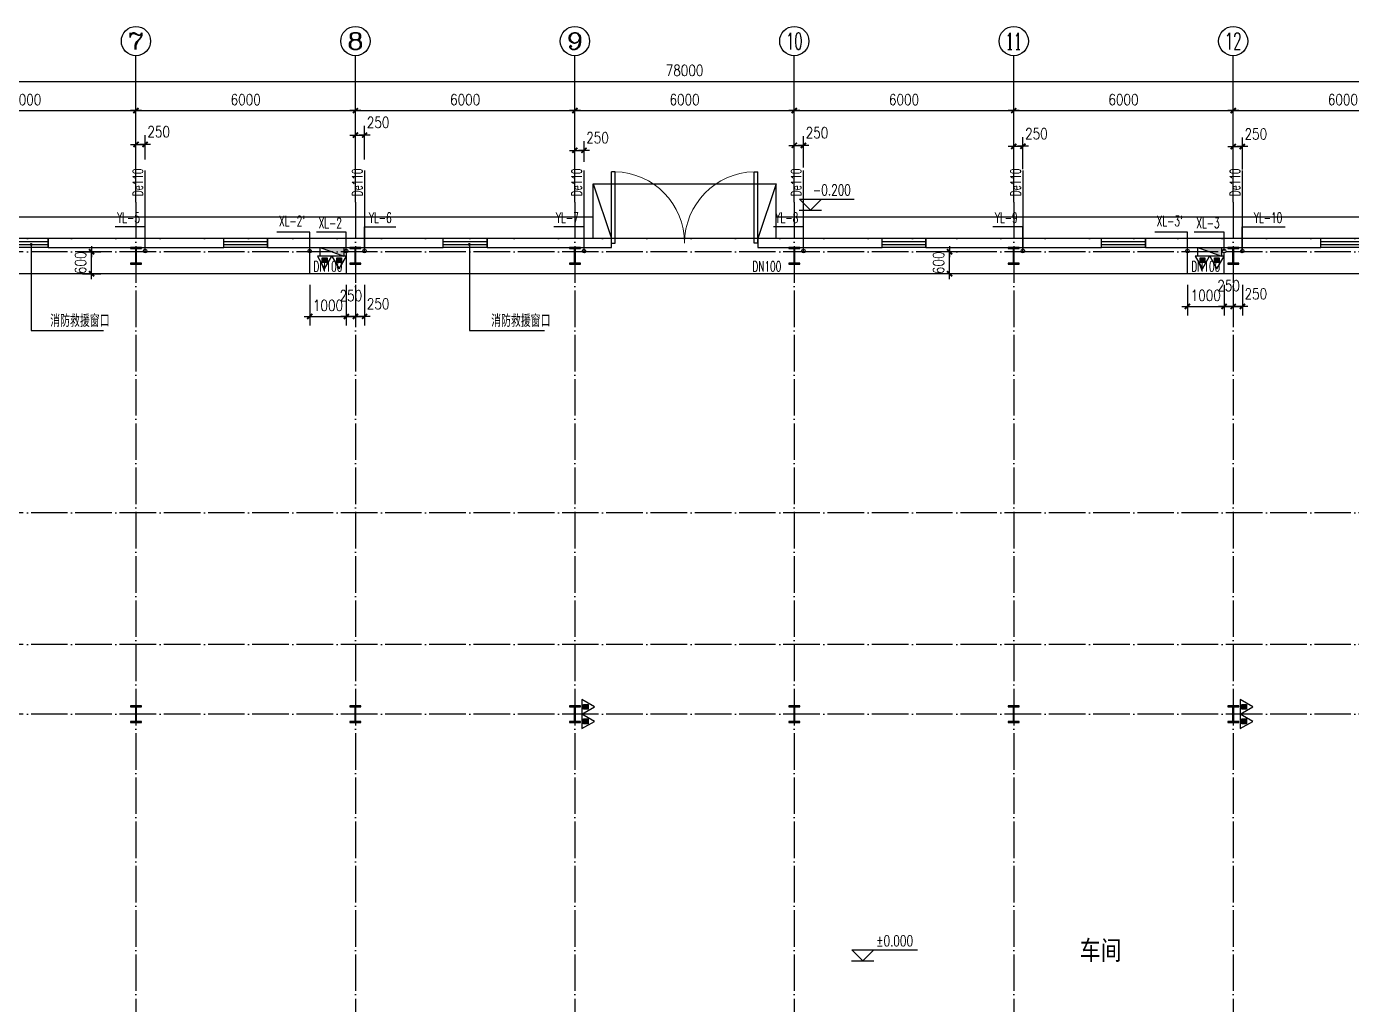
# Model space of a CAD drawing. Extents: x -173215 to 463891, y -864580 to -620646.
# Drawn here: x 42575 to 78804, y -726365 to -699626 of the extents above; entities that cross this region are included whole.
import ezdxf
from ezdxf.enums import TextEntityAlignment as Align

# ---------------------------------------------------------------- set-up
doc = ezdxf.new("R2010")
doc.units = 0
doc.header["$LTSCALE"] = 500
doc.header["$MEASUREMENT"] = 0
doc.linetypes.add('DOTE', pattern=[2.42, 2, -0.2, 0.02, -0.2])
doc.layers.get('0').update_dxf_attribs({"linetype": 'CONTINUOUS'})
doc.layers.get('Defpoints').update_dxf_attribs({"linetype": 'CONTINUOUS'})
for name, color, linetype in [('AXIS', 3, 'CONTINUOUS'), ('AXIS_TEXT', 7, 'CONTINUOUS'), ('DIM_ELEV', 3, 'CONTINUOUS'), ('DIM_LEAD', 3, 'CONTINUOUS'), ('DIM_消防', 3, 'CONTINUOUS'), ('DIM_雨水', 3, 'CONTINUOUS'), ('DOTE', 253, 'DOTE'), ('EQUIP_消火栓', 7, 'CONTINUOUS'), ('EQUIP_消防', 7, 'CONTINUOUS'), ('PIPE-消防', 1, 'TG_X'), ('PIPE-雨水', 4, 'TG_Y'), ('PUB_TEXT', 7, 'CONTINUOUS'), ('TWT_DIM', 3, 'CONTINUOUS'), ('TWT_TEXT', 7, 'CONTINUOUS'), ('VPIPE-消防', 1, 'TG_X'), ('VPIPE-雨水', 4, 'TG_Y'), ('WALL', 6, 'CONTINUOUS'), ('WINDOW', 4, 'CONTINUOUS'), ('勒脚', 50, 'CONTINUOUS')]:
    doc.layers.add(name, color=color, linetype=linetype)
doc.styles.add('_TCH_AXIS', font='COMPLEX', dxfattribs={"bigfont": 'GBCBIG'})
doc.styles.add('_TCH_DIM', font='SIMPLEX', dxfattribs={"bigfont": 'GBCBIG'})
doc.styles.add('_TWT_PIPEDN', font='SIMPLEX', dxfattribs={"width": 0.8, "height": 2.8, "bigfont": 'HZTXT'})
doc.styles.add('_TWT_SERIAL', font='COMPLEX', dxfattribs={"width": 0.8, "height": 2.8, "bigfont": 'HZTXT'})
doc.styles.add('COMPLEX', font='COMPLEX')
doc.styles.add('DIM_FONT', font='SIMPLEX.shx', dxfattribs={"width": 0.8})
doc.styles.add('STYLE1', font='tssdeng.shx', dxfattribs={"height": 8, "bigfont": 'tssdchn.shx'})
doc.styles.add('TG_LINETYPE', font='SIMPLEX', dxfattribs={"width": 0.8, "height": 2.8, "bigfont": 'HZTXT'})
doc.linetypes.add('TG_X', pattern='A,2,-0.3,["X",TG_LINETYPE,S=0.1,R=0,X=-0.23,Y=-0.15],0', length=2.3)
doc.linetypes.add('TG_Y', pattern='A,2,-0.3,["Y",TG_LINETYPE,S=0.1,R=0,X=-0.23,Y=-0.15],0', length=2.3)
doc.dimstyles.new('DIMN', dxfattribs={"dimtxt": 300, "dimasz": 1, "dimexe": 250, "dimexo": 300, "dimgap": 150, "dimtad": 1, "dimdec": 0, "dimzin": 0, "dimdsep": 46, "dimtxsty": 'DIM_FONT', "dimblk": '_DIMX', "dimcen": 0.09, "dimclrt": 7, "dimadec": 0, "dimazin": 0, "dimtfac": 1, "dimtdec": 0, "dimtix": 1, "dimtmove": 2, "dimatfit": 3, "dimldrblk": '_DIMX', "dimfxl": 0, "dimtolj": 1, "dimtzin": 0, "dimarcsym": 0})

# ---------------------------------------------------------------- blocks, each defined once
blk = doc.blocks.new('钢柱')
blk.add_hatch(color=256).paths.add_polyline_path([(4275, 9436), (4140, 9436), (4140, 9466), (4440, 9466), (4440, 9436), (4305, 9436), (4305, 9036), (4440, 9036), (4440, 9006), (4140, 9006), (4140, 9036), (4275, 9036)])
blk.add_lwpolyline([(4275, 9436), (4140, 9436), (4140, 9466), (4440, 9466), (4440, 9436), (4305, 9436), (4305, 9036), (4440, 9036), (4440, 9006), (4140, 9006), (4140, 9036), (4275, 9036), (4275, 9436), (4140, 9436)])
blk = doc.blocks.new('_DIMX')
blk.add_line((-150, 0), (150, 0))
at = {"const_width": 50}
blk.add_lwpolyline([(-70, -70), (70, 70)], dxfattribs=at)
blk = doc.blocks.new('*D104')
at = {"layer": 'Defpoints', "color": 0, "transparency": 16777216}
for p in [(67814, -705786), (68939, -705786), (68939, -706386)]:
    blk.add_point(p, dxfattribs=at)
at = {"layer": 'TWT_DIM', "color": 0, "lineweight": -2, "transparency": 16777216}
for p, q in [((68639, -705786), (67564, -705786)), ((67814, -705785), (67814, -705784)), ((67814, -706386), (67814, -705786)), ((68639, -706386), (67564, -706386)), ((67814, -706387), (67814, -706388))]:
    blk.add_line(p, q, dxfattribs=at)
for p, rotation in [((67814, -705786), 270), ((67814, -706386), 90)]:
    blk.add_blockref('_DIMX', p, dxfattribs=dict(at, rotation=rotation))
at = {"layer": 'TWT_DIM', "color": 7, "transparency": 16777216, "insert": (67514, -706086), "char_height": 300, "attachment_point": 5, "rotation": 90, "style": 'DIM_FONT'}
blk.add_mtext('\\A1;600', dxfattribs=at)
blk = doc.blocks.new('*D105')
at = {"layer": 'Defpoints', "color": 0, "transparency": 16777216}
for p in [(43803, -705786), (44355, -705786), (43803, -706386)]:
    blk.add_point(p, dxfattribs=at)
at = {"layer": 'TWT_DIM', "color": 0, "lineweight": -2, "transparency": 16777216}
for p, q in [((44103, -705786), (44605, -705786)), ((44355, -705785), (44355, -705784)), ((44355, -706386), (44355, -705786)), ((44103, -706386), (44605, -706386)), ((44355, -706387), (44355, -706388))]:
    blk.add_line(p, q, dxfattribs=at)
for p, rotation in [((44355, -705786), 270), ((44355, -706386), 90)]:
    blk.add_blockref('_DIMX', p, dxfattribs=dict(at, rotation=rotation))
at = {"layer": 'TWT_DIM', "color": 7, "transparency": 16777216, "insert": (44055, -706086), "char_height": 300, "attachment_point": 5, "rotation": 90, "style": 'DIM_FONT'}
blk.add_mtext('\\A1;600', dxfattribs=at)
blk = doc.blocks.new('*D121')
at = {"layer": 'Defpoints', "color": 0, "transparency": 16777216}
for p in [(74319, -706386), (75319, -706386), (75319, -707280)]:
    blk.add_point(p, dxfattribs=at)
at = {"layer": 'TWT_DIM', "color": 0, "lineweight": -2, "transparency": 16777216}
for p, q in [((74319, -706686), (74319, -707530)), ((75319, -706686), (75319, -707530)), ((74318, -707280), (74317, -707280)), ((74319, -707280), (75319, -707280)), ((75320, -707280), (75321, -707280))]:
    blk.add_line(p, q, dxfattribs=at)
blk.add_blockref('_DIMX', (74319, -707280), dxfattribs=at)
at = {"layer": 'TWT_DIM', "color": 0, "lineweight": -2, "transparency": 16777216, "rotation": 180}
blk.add_blockref('_DIMX', (75319, -707280), dxfattribs=at)
at = {"layer": 'TWT_DIM', "color": 7, "transparency": 16777216, "insert": (74819, -706980), "char_height": 300, "attachment_point": 5, "style": 'DIM_FONT'}
blk.add_mtext('\\A1;1000', dxfattribs=at)
blk = doc.blocks.new('*D122')
at = {"layer": 'Defpoints', "color": 0, "transparency": 16777216}
for p in [(75319, -706386), (75569, -706386), (75569, -707280)]:
    blk.add_point(p, dxfattribs=at)
at = {"layer": 'TWT_DIM', "color": 0, "lineweight": -2, "transparency": 16777216}
for p, q in [((75319, -706686), (75319, -707530)), ((75569, -706686), (75569, -707530)), ((75318, -707280), (75317, -707280)), ((75319, -707280), (75569, -707280)), ((75570, -707280), (75571, -707280))]:
    blk.add_line(p, q, dxfattribs=at)
blk.add_blockref('_DIMX', (75319, -707280), dxfattribs=at)
at = {"layer": 'TWT_DIM', "color": 0, "lineweight": -2, "transparency": 16777216, "rotation": 180}
blk.add_blockref('_DIMX', (75569, -707280), dxfattribs=at)
at = {"layer": 'TWT_DIM', "color": 7, "transparency": 16777216, "insert": (75444, -706712), "char_height": 300, "attachment_point": 5, "style": 'DIM_FONT'}
blk.add_mtext('\\A1;250', dxfattribs=at)
blk = doc.blocks.new('*D123')
at = {"layer": 'Defpoints', "color": 0, "transparency": 16777216}
for p in [(75569, -706386), (75819, -706386), (75819, -707280)]:
    blk.add_point(p, dxfattribs=at)
at = {"layer": 'TWT_DIM', "color": 0, "lineweight": -2, "transparency": 16777216}
for p, q in [((75569, -706686), (75569, -707530)), ((75819, -706686), (75819, -707530)), ((75568, -707280), (75567, -707280)), ((75569, -707280), (75819, -707280)), ((75820, -707280), (75821, -707280))]:
    blk.add_line(p, q, dxfattribs=at)
blk.add_blockref('_DIMX', (75569, -707280), dxfattribs=at)
at = {"layer": 'TWT_DIM', "color": 0, "lineweight": -2, "transparency": 16777216, "rotation": 180}
blk.add_blockref('_DIMX', (75819, -707280), dxfattribs=at)
at = {"layer": 'TWT_DIM', "color": 7, "transparency": 16777216, "insert": (76189, -706935), "char_height": 300, "attachment_point": 5, "style": 'DIM_FONT'}
blk.add_mtext('\\A1;250', dxfattribs=at)
blk = doc.blocks.new('*D124')
at = {"layer": 'Defpoints', "color": 0, "transparency": 16777216}
for p in [(75819, -702909), (75569, -703838), (75819, -703838)]:
    blk.add_point(p, dxfattribs=at)
at = {"layer": 'TWT_DIM', "color": 0, "lineweight": -2, "transparency": 16777216}
for p, q in [((75569, -703538), (75569, -702659)), ((75819, -703538), (75819, -702659)), ((75568, -702909), (75567, -702909)), ((75569, -702909), (75819, -702909)), ((75820, -702909), (75821, -702909))]:
    blk.add_line(p, q, dxfattribs=at)
blk.add_blockref('_DIMX', (75569, -702909), dxfattribs=at)
at = {"layer": 'TWT_DIM', "color": 0, "lineweight": -2, "transparency": 16777216, "rotation": 180}
blk.add_blockref('_DIMX', (75819, -702909), dxfattribs=at)
at = {"layer": 'TWT_DIM', "color": 7, "transparency": 16777216, "insert": (76189, -702564), "char_height": 300, "attachment_point": 5, "style": 'DIM_FONT'}
blk.add_mtext('\\A1;250', dxfattribs=at)
blk = doc.blocks.new('*D125')
at = {"layer": 'Defpoints', "color": 0, "transparency": 16777216}
for p in [(69819, -702902), (69569, -703824), (69819, -703824)]:
    blk.add_point(p, dxfattribs=at)
at = {"layer": 'TWT_DIM', "color": 0, "lineweight": -2, "transparency": 16777216}
for p, q in [((69569, -703524), (69569, -702652)), ((69819, -703524), (69819, -702652)), ((69568, -702902), (69567, -702902)), ((69569, -702902), (69819, -702902)), ((69820, -702902), (69821, -702902))]:
    blk.add_line(p, q, dxfattribs=at)
blk.add_blockref('_DIMX', (69569, -702902), dxfattribs=at)
at = {"layer": 'TWT_DIM', "color": 0, "lineweight": -2, "transparency": 16777216, "rotation": 180}
blk.add_blockref('_DIMX', (69819, -702902), dxfattribs=at)
at = {"layer": 'TWT_DIM', "color": 7, "transparency": 16777216, "insert": (70189, -702557), "char_height": 300, "attachment_point": 5, "style": 'DIM_FONT'}
blk.add_mtext('\\A1;250', dxfattribs=at)
blk = doc.blocks.new('*D126')
at = {"layer": 'Defpoints', "color": 0, "transparency": 16777216}
for p in [(63819, -702876), (63569, -703784), (63819, -703784)]:
    blk.add_point(p, dxfattribs=at)
at = {"layer": 'TWT_DIM', "color": 0, "lineweight": -2, "transparency": 16777216}
for p, q in [((63569, -703484), (63569, -702626)), ((63819, -703484), (63819, -702626)), ((63568, -702876), (63567, -702876)), ((63569, -702876), (63819, -702876)), ((63820, -702876), (63821, -702876))]:
    blk.add_line(p, q, dxfattribs=at)
blk.add_blockref('_DIMX', (63569, -702876), dxfattribs=at)
at = {"layer": 'TWT_DIM', "color": 0, "lineweight": -2, "transparency": 16777216, "rotation": 180}
blk.add_blockref('_DIMX', (63819, -702876), dxfattribs=at)
at = {"layer": 'TWT_DIM', "color": 7, "transparency": 16777216, "insert": (64189, -702531), "char_height": 300, "attachment_point": 5, "style": 'DIM_FONT'}
blk.add_mtext('\\A1;250', dxfattribs=at)
blk = doc.blocks.new('*D127')
at = {"layer": 'Defpoints', "color": 0, "transparency": 16777216}
for p in [(57819, -703012), (57569, -703626), (57819, -703626)]:
    blk.add_point(p, dxfattribs=at)
at = {"layer": 'TWT_DIM', "color": 0, "lineweight": -2, "transparency": 16777216}
for p, q in [((57569, -703326), (57569, -702762)), ((57819, -703326), (57819, -702762)), ((57568, -703012), (57567, -703012)), ((57569, -703012), (57819, -703012)), ((57820, -703012), (57821, -703012))]:
    blk.add_line(p, q, dxfattribs=at)
blk.add_blockref('_DIMX', (57569, -703012), dxfattribs=at)
at = {"layer": 'TWT_DIM', "color": 0, "lineweight": -2, "transparency": 16777216, "rotation": 180}
blk.add_blockref('_DIMX', (57819, -703012), dxfattribs=at)
at = {"layer": 'TWT_DIM', "color": 7, "transparency": 16777216, "insert": (58189, -702667), "char_height": 300, "attachment_point": 5, "style": 'DIM_FONT'}
blk.add_mtext('\\A1;250', dxfattribs=at)
blk = doc.blocks.new('*D128')
at = {"layer": 'Defpoints', "color": 0, "transparency": 16777216}
for p in [(50319, -706386), (51319, -706386), (51319, -707553)]:
    blk.add_point(p, dxfattribs=at)
at = {"layer": 'TWT_DIM', "color": 0, "lineweight": -2, "transparency": 16777216}
for p, q in [((50319, -706686), (50319, -707803)), ((51319, -706686), (51319, -707803)), ((50318, -707553), (50317, -707553)), ((50319, -707553), (51319, -707553)), ((51320, -707553), (51321, -707553))]:
    blk.add_line(p, q, dxfattribs=at)
blk.add_blockref('_DIMX', (50319, -707553), dxfattribs=at)
at = {"layer": 'TWT_DIM', "color": 0, "lineweight": -2, "transparency": 16777216, "rotation": 180}
blk.add_blockref('_DIMX', (51319, -707553), dxfattribs=at)
at = {"layer": 'TWT_DIM', "color": 7, "transparency": 16777216, "insert": (50819, -707253), "char_height": 300, "attachment_point": 5, "style": 'DIM_FONT'}
blk.add_mtext('\\A1;1000', dxfattribs=at)
blk = doc.blocks.new('*D129')
at = {"layer": 'Defpoints', "color": 0, "transparency": 16777216}
for p in [(51319, -706386), (51569, -706386), (51569, -707553)]:
    blk.add_point(p, dxfattribs=at)
at = {"layer": 'TWT_DIM', "color": 0, "lineweight": -2, "transparency": 16777216}
for p, q in [((51319, -706686), (51319, -707803)), ((51569, -706686), (51569, -707803)), ((51318, -707553), (51317, -707553)), ((51319, -707553), (51569, -707553)), ((51570, -707553), (51571, -707553))]:
    blk.add_line(p, q, dxfattribs=at)
blk.add_blockref('_DIMX', (51319, -707553), dxfattribs=at)
at = {"layer": 'TWT_DIM', "color": 0, "lineweight": -2, "transparency": 16777216, "rotation": 180}
blk.add_blockref('_DIMX', (51569, -707553), dxfattribs=at)
at = {"layer": 'TWT_DIM', "color": 7, "transparency": 16777216, "insert": (51444, -706985), "char_height": 300, "attachment_point": 5, "style": 'DIM_FONT'}
blk.add_mtext('\\A1;250', dxfattribs=at)
blk = doc.blocks.new('*D130')
at = {"layer": 'Defpoints', "color": 0, "transparency": 16777216}
for p in [(51569, -706386), (51819, -706386), (51819, -707553)]:
    blk.add_point(p, dxfattribs=at)
at = {"layer": 'TWT_DIM', "color": 0, "lineweight": -2, "transparency": 16777216}
for p, q in [((51569, -706686), (51569, -707803)), ((51819, -706686), (51819, -707803)), ((51568, -707553), (51567, -707553)), ((51569, -707553), (51819, -707553)), ((51820, -707553), (51821, -707553))]:
    blk.add_line(p, q, dxfattribs=at)
blk.add_blockref('_DIMX', (51569, -707553), dxfattribs=at)
at = {"layer": 'TWT_DIM', "color": 0, "lineweight": -2, "transparency": 16777216, "rotation": 180}
blk.add_blockref('_DIMX', (51819, -707553), dxfattribs=at)
at = {"layer": 'TWT_DIM', "color": 7, "transparency": 16777216, "insert": (52189, -707208), "char_height": 300, "attachment_point": 5, "style": 'DIM_FONT'}
blk.add_mtext('\\A1;250', dxfattribs=at)
blk = doc.blocks.new('*D131')
at = {"layer": 'Defpoints', "color": 0, "transparency": 16777216}
for p in [(51819, -702594), (51569, -703562), (51819, -703562)]:
    blk.add_point(p, dxfattribs=at)
at = {"layer": 'TWT_DIM', "color": 0, "lineweight": -2, "transparency": 16777216}
for p, q in [((51569, -703262), (51569, -702344)), ((51819, -703262), (51819, -702344)), ((51568, -702594), (51567, -702594)), ((51569, -702594), (51819, -702594)), ((51820, -702594), (51821, -702594))]:
    blk.add_line(p, q, dxfattribs=at)
blk.add_blockref('_DIMX', (51569, -702594), dxfattribs=at)
at = {"layer": 'TWT_DIM', "color": 0, "lineweight": -2, "transparency": 16777216, "rotation": 180}
blk.add_blockref('_DIMX', (51819, -702594), dxfattribs=at)
at = {"layer": 'TWT_DIM', "color": 7, "transparency": 16777216, "insert": (52189, -702249), "char_height": 300, "attachment_point": 5, "style": 'DIM_FONT'}
blk.add_mtext('\\A1;250', dxfattribs=at)
blk = doc.blocks.new('*D132')
at = {"layer": 'Defpoints', "color": 0, "transparency": 16777216}
for p in [(45819, -702849), (45569, -703562), (45819, -703562)]:
    blk.add_point(p, dxfattribs=at)
at = {"layer": 'TWT_DIM', "color": 0, "lineweight": -2, "transparency": 16777216}
for p, q in [((45569, -703262), (45569, -702599)), ((45819, -703262), (45819, -702599)), ((45568, -702849), (45567, -702849)), ((45569, -702849), (45819, -702849)), ((45820, -702849), (45821, -702849))]:
    blk.add_line(p, q, dxfattribs=at)
blk.add_blockref('_DIMX', (45569, -702849), dxfattribs=at)
at = {"layer": 'TWT_DIM', "color": 0, "lineweight": -2, "transparency": 16777216, "rotation": 180}
blk.add_blockref('_DIMX', (45819, -702849), dxfattribs=at)
at = {"layer": 'TWT_DIM', "color": 7, "transparency": 16777216, "insert": (46189, -702504), "char_height": 300, "attachment_point": 5, "style": 'DIM_FONT'}
blk.add_mtext('\\A1;250', dxfattribs=at)
blk = doc.blocks.new('$DorLib2D$00000002')
for p, q in [((-0.5, 0), (-0.5, 0.4875)), ((-0.475, 0.4875), (-0.5, 0.4875)), ((-0.475, 0), (-0.475, 0.4875)), ((0.475, 0), (0.475, 0.4875)), ((0.475, 0.4875), (0.5, 0.4875)), ((0.5, 0), (0.5, 0.4875)), ((-0.5, 0), (-0.475, 0)), ((0.5, 0), (0.475, 0))]:
    blk.add_line(p, q)
at = {"lineweight": 13}
for centre, start, end in [((-0.4875, 0), 0, 88.53072), ((0.4875, 0), 91.46928, 180)]:
    blk.add_arc(centre, 0.4875, start, end, dxfattribs=at)
blk = doc.blocks.new('$TCHSYS$WIN2D')
for p, q in [((-0.5, 0.5), (0.5, 0.5)), ((-0.5, 0.5), (-0.5, -0.5)), ((0.5, 0.5), (0.5, -0.5)), ((0.5, 0.167), (-0.5, 0.167)), ((0.5, -0.167), (-0.5, -0.167)), ((-0.5, -0.5), (0.5, -0.5))]:
    blk.add_line(p, q)
blk = doc.blocks.new('_AXISO')
blk.add_circle((0, 0), 0.5)
at = {"layer": 'AXIS_TEXT', "style": 'COMPLEX', "width": 1.041667}
blk.add_attdef('A', text='', height=0.56, dxfattribs=at).set_placement((-0.25, -0.28), (0.25, -0.28), align=Align.FIT)
blk = doc.blocks.new('$TwtSys$00000434')
for p, q in [((-0.5, 0.5), (-0.5, -0.5)), ((-0.5, -0.5), (0.5, 0.5)), ((0.5, 0.5), (-0.5, 0.5)), ((0.5, -0.5), (0.5, 0.5)), ((-0.5, -0.5), (0.5, -0.5))]:
    blk.add_line(p, q)
blk.add_solid([(0.5, -0.5), (0.5, 0.5), (-0.5, -0.5)])
blk = doc.blocks.new('$ATTACHMENT$00000214')
h = blk.add_hatch()
h.set_pattern_fill('ANSI31', color=256, scale=200, style=0)
h.set_pattern_definition([(45, (-38543.802, -6842.639), (-17.67767, 17.67767), [])])
h.paths.add_polyline_path([(-65, 2), (65, 2), (65, -128), (-65, -128)])
for points in [[(0, 172), (-198, -172), (198, -172)], [(-65, 2), (65, 2), (65, -128), (-65, -128)]]:
    blk.add_lwpolyline(points, close=True)

msp = doc.modelspace()

# ---------------------------------------------------------------- linework, layer by layer
at = {"layer": 'AXIS'}
for p, q in [((45568.6, -704425.8), (45568.6, -700425.8)), ((51568.6, -704425.8), (51568.6, -700425.8)), ((57568.6, -704425.8), (57568.6, -700425.8)), ((63568.6, -704425.8), (63568.6, -700425.8)), ((69568.6, -704425.8), (69568.6, -700425.8)), ((75568.6, -704425.8), (75568.6, -700425.8))]:
    msp.add_line(p, q, dxfattribs=at)
at = {"layer": 'DIM_ELEV'}
for p, q in [((64009.2, -704643.3), (63709.2, -704343.3)), ((63709.2, -704343.3), (65202, -704343.3)), ((64009.2, -704643.3), (64309.2, -704343.3)), ((63705.9, -704643.3), (64309.2, -704643.3)), ((65438.8, -725173.7), (65138.8, -724873.7)), ((65138.8, -724873.7), (66938.8, -724873.7)), ((65438.8, -725173.7), (65738.8, -724873.7)), ((65135.5, -725173.7), (65738.8, -725173.7))]:
    msp.add_line(p, q, dxfattribs=at)
at = {"layer": 'DIM_LEAD'}
for p, q in [((42702.9, -705585.8), (42702.9, -707939.3)), ((54685.1, -705585.8), (54685.1, -707939.3)), ((42702.9, -707939.3), (44683.9, -707939.3)), ((54685.1, -707939.3), (56740, -707939.3))]:
    msp.add_line(p, q, dxfattribs=at)
at = {"layer": 'DIM_LEAD', "const_width": 40}
for points in [[(42702.9, -705565.8, 1), (42702.9, -705605.8, 1)], [(54685.1, -705565.8, 1), (54685.1, -705605.8, 1)]]:
    msp.add_lwpolyline(points, format="xyb", close=True, dxfattribs=at)
at = {"layer": 'DIM_消防'}
for p, q in [((50318.6, -705251.1), (49422.7, -705251.1)), ((50318.6, -705765.8), (50318.6, -705251.1)), ((51318.6, -705251.1), (50505.4, -705251.1)), ((51318.6, -705765.8), (51318.6, -705251.1)), ((74318.6, -705251.1), (73422.7, -705251.1)), ((74318.6, -705765.8), (74318.6, -705251.1)), ((75318.6, -705251.1), (74505.4, -705251.1)), ((75318.6, -705765.8), (75318.6, -705251.1))]:
    msp.add_line(p, q, dxfattribs=at)
at = {"layer": 'DIM_雨水'}
for p, q in [((45818.6, -705106.7), (44997.7, -705106.7)), ((45818.6, -705765.8), (45818.6, -705106.7)), ((51818.6, -705765.8), (51818.6, -705106.7)), ((51818.6, -705106.7), (52669.8, -705106.7)), ((57818.6, -705106.7), (56997.7, -705106.7)), ((57818.6, -705765.8), (57818.6, -705106.7)), ((63818.6, -705106.7), (62997.7, -705106.7)), ((63818.6, -705765.8), (63818.6, -705106.7)), ((69818.6, -705106.7), (68997.7, -705106.7)), ((69818.6, -705765.8), (69818.6, -705106.7)), ((75818.6, -705765.8), (75818.6, -705106.7)), ((75818.6, -705106.7), (76992, -705106.7))]:
    msp.add_line(p, q, dxfattribs=at)
at = {"layer": 'DOTE', "linetype": 'DOTE'}
for p, q in [((45568.6, -704425.8), (45568.6, -745425.8)), ((51568.6, -704425.8), (51568.6, -745425.8)), ((57568.6, -704425.8), (57568.6, -745425.8)), ((63568.6, -704425.8), (63568.6, -745425.8)), ((69568.6, -704425.8), (69568.6, -745425.8)), ((75568.6, -704425.8), (75568.6, -745425.8)), ((100568.6, -705425.8), (20568.6, -705425.8)), ((100568.6, -705785.8), (20568.6, -705785.8)), ((100568.6, -712925.8), (20568.6, -712925.8)), ((100568.6, -716525.8), (20568.6, -716525.8)), ((100568.6, -718425.8), (20568.6, -718425.8))]:
    msp.add_line(p, q, dxfattribs=at)
at = {"layer": 'PIPE-消防', "linetype": 'TG_X', "const_width": 35}
for points in [[(50318.6, -706385.8), (50318.6, -705815.8)], [(51318.6, -706385.8), (51318.6, -705815.8)], [(74318.6, -706385.8), (74318.6, -705815.8)], [(75318.6, -706385.8), (75318.6, -705815.8)], [(40999.5, -706385.8), (50318.6, -706385.8)], [(50318.6, -706385.8), (51318.6, -706385.8)], [(51318.6, -706385.8), (74318.6, -706385.8)], [(74318.6, -706385.8), (75318.6, -706385.8)], [(75318.6, -706385.8), (82524.3, -706385.8)]]:
    msp.add_lwpolyline(points, dxfattribs=at)
at = {"layer": 'PIPE-雨水', "linetype": 'TG_Y', "const_width": 35}
for points in [[(45818.6, -705715.8), (45818.6, -703561.7)], [(51818.6, -705715.8), (51818.6, -703561.7)], [(57818.6, -705715.8), (57818.6, -703561.7)], [(63818.6, -705715.8), (63818.6, -703561.7)], [(69818.6, -705715.8), (69818.6, -703561.7)], [(75818.6, -705715.8), (75818.6, -703561.7)]]:
    msp.add_lwpolyline(points, dxfattribs=at)
at = {"layer": 'VPIPE-消防', "linetype": 'Continuous'}
for centre in [(50318.6, -705765.8), (51318.6, -705765.8), (74318.6, -705765.8), (75318.6, -705765.8)]:
    msp.add_circle(centre, 50, dxfattribs=at)
at = {"layer": 'VPIPE-雨水', "linetype": 'Continuous'}
for centre in [(45818.6, -705765.8), (51818.6, -705765.8), (57818.6, -705765.8), (63818.6, -705765.8), (69818.6, -705765.8), (75818.6, -705765.8)]:
    msp.add_circle(centre, 50, dxfattribs=at)
at = {"layer": 'WALL'}
for p, q in [((47968.6, -705425.8), (43168.6, -705425.8)), ((43168.6, -705425.8), (43168.6, -705665.8)), ((43168.6, -705665.8), (47968.6, -705665.8)), ((47968.6, -705665.8), (47968.6, -705425.8)), ((53968.6, -705425.8), (49168.6, -705425.8)), ((49168.6, -705425.8), (49168.6, -705665.8)), ((49168.6, -705665.8), (53968.6, -705665.8)), ((53968.6, -705665.8), (53968.6, -705425.8)), ((58568.6, -705425.8), (55168.6, -705425.8)), ((55168.6, -705425.8), (55168.6, -705665.8)), ((55168.6, -705665.8), (58568.6, -705665.8)), ((58568.6, -705665.8), (58568.6, -705425.8)), ((65968.6, -705425.8), (62568.6, -705425.8)), ((62568.6, -705425.8), (62568.6, -705665.8)), ((62568.6, -705665.8), (65968.6, -705665.8)), ((65968.6, -705665.8), (65968.6, -705425.8)), ((71968.6, -705425.8), (67168.6, -705425.8)), ((67168.6, -705425.8), (67168.6, -705665.8)), ((67168.6, -705665.8), (71968.6, -705665.8)), ((71968.6, -705665.8), (71968.6, -705425.8)), ((77968.6, -705425.8), (73168.6, -705425.8)), ((73168.6, -705425.8), (73168.6, -705665.8)), ((73168.6, -705665.8), (77968.6, -705665.8)), ((77968.6, -705665.8), (77968.6, -705425.8))]:
    msp.add_line(p, q, dxfattribs=at)
at = {"layer": 'WINDOW'}
msp.add_line((62568.6, -705425.8), (58568.6, -705425.8), dxfattribs=at)
at = {"layer": '勒脚'}
for p, q in [((58068.6, -705425.8), (58068.6, -703925.8)), ((58068.6, -703925.8), (63068.6, -703925.8)), ((58068.6, -703925.8), (58568.6, -705425.8)), ((63068.6, -703925.8), (62568.6, -705425.8)), ((63068.6, -705425.8), (63068.6, -703925.8)), ((33068.6, -704825.8), (58068.6, -704825.8)), ((63068.6, -704825.8), (88068.6, -704825.8))]:
    msp.add_line(p, q, dxfattribs=at)

# ---------------------------------------------------------------- block references
at = {"xscale": -1, "rotation": 180}
for p in [(41278.9, -696659.5), (47278.9, -696659.5), (53278.9, -696659.5), (59278.9, -696659.5), (65278.9, -696659.5), (71278.9, -696659.5), (41278.9, -709189.5), (47278.9, -709189.5), (53278.9, -709189.5), (59278.9, -709189.5), (65278.9, -709189.5), (71278.9, -709189.5)]:
    msp.add_blockref('钢柱', p, dxfattribs=at)
at = {"layer": 'AXIS'}
ref = msp.add_blockref('_AXISO', (45568.6, -700025.8), dxfattribs=dict(at, xscale=800, yscale=800, zscale=800))
ref.add_attrib('A', '7', dxfattribs={"layer": 'AXIS_TEXT', "height": 452.5, "style": '_TCH_AXIS', "width": 1.5}).set_placement((45342.3, -700252.1), (45794.9, -700252.1), align=Align.FIT)
ref = msp.add_blockref('_AXISO', (51568.6, -700025.8), dxfattribs=dict(at, xscale=800, yscale=800, zscale=800))
ref.add_attrib('A', '8', dxfattribs={"layer": 'AXIS_TEXT', "height": 452.5, "style": '_TCH_AXIS', "width": 1.5}).set_placement((51342.3, -700252.1), (51794.9, -700252.1), align=Align.FIT)
ref = msp.add_blockref('_AXISO', (57568.6, -700025.8), dxfattribs=dict(at, xscale=800, yscale=800, zscale=800))
ref.add_attrib('A', '9', dxfattribs={"layer": 'AXIS_TEXT', "height": 452.5, "style": '_TCH_AXIS', "width": 1.5}).set_placement((57342.3, -700252.1), (57794.9, -700252.1), align=Align.FIT)
ref = msp.add_blockref('_AXISO', (63568.6, -700025.8), dxfattribs=dict(at, xscale=800, yscale=800, zscale=800))
ref.add_attrib('A', '10', dxfattribs={"layer": 'AXIS_TEXT', "height": 452.55, "style": '_TCH_AXIS', "width": 0.724138}).set_placement((63342.3, -700252.1), (63794.9, -700252.1), align=Align.FIT)
ref = msp.add_blockref('_AXISO', (69568.6, -700025.8), dxfattribs=dict(at, xscale=800, yscale=800, zscale=800))
ref.add_attrib('A', '11', dxfattribs={"layer": 'AXIS_TEXT', "height": 452.55, "style": '_TCH_AXIS', "width": 0.875}).set_placement((69342.3, -700252.1), (69794.9, -700252.1), align=Align.FIT)
ref = msp.add_blockref('_AXISO', (75568.6, -700025.8), dxfattribs=dict(at, xscale=800, yscale=800, zscale=800))
ref.add_attrib('A', '12', dxfattribs={"layer": 'AXIS_TEXT', "height": 452.55, "style": '_TCH_AXIS', "width": 0.724138}).set_placement((75342.3, -700252.1), (75794.9, -700252.1), align=Align.FIT)
at = {"layer": 'EQUIP_消火栓', "xscale": -650, "yscale": 240, "zscale": 650, "rotation": 180}
for p in [(50925.5, -705785.8), (74925.5, -705785.8)]:
    msp.add_blockref('$TwtSys$00000434', p, dxfattribs=at)
at = {"layer": 'EQUIP_消防'}
for p, rotation in [((50727.1, -706077.6), 180), ((51123.9, -706077.6), 180), ((74727.1, -706077.6), 180), ((75123.9, -706077.6), 180), ((57932.5, -718227.5), 269.9999999999999), ((75932.5, -718227.5), 269.9999999999999), ((57932.5, -718624.2), 269.9999999999999), ((75932.5, -718624.2), 269.9999999999999)]:
    msp.add_blockref('$ATTACHMENT$00000214', p, dxfattribs=dict(at, rotation=rotation))
at = {"layer": 'WINDOW', "rotation": 180}
for name, p, xscale, yscale, zscale in [('$DorLib2D$00000002', (60568.6, -705545.8), 4000, -4000, 4000), ('$TCHSYS$WIN2D', (42568.6, -705545.8), 1200, 240, 1200), ('$TCHSYS$WIN2D', (48568.6, -705545.8), 1200, 240, 1200), ('$TCHSYS$WIN2D', (54568.6, -705545.8), 1200, 240, 1200), ('$TCHSYS$WIN2D', (66568.6, -705545.8), 1200, 240, 1200), ('$TCHSYS$WIN2D', (72568.6, -705545.8), 1200, 240, 1200), ('$TCHSYS$WIN2D', (78568.6, -705545.8), 1200, 240, 1200)]:
    msp.add_blockref(name, p, dxfattribs=dict(at, xscale=xscale, yscale=yscale, zscale=zscale))

# ---------------------------------------------------------------- texts
at = {"layer": 'PUB_TEXT', "style": '_TCH_DIM', "width": 0.705882}
for s, p in [('-0.200', (64072, -704243.2)), ('%%P0.000', (65808.8, -724773.6))]:
    msp.add_text(s, height=297.5, dxfattribs=at).set_placement(p)
at = {"layer": 'PUB_TEXT', "style": '_TCH_DIM'}
for p in [(43225, -707839.2), (55281.2, -707839.2)]:
    msp.add_text('消防救援窗口', height=337.59, dxfattribs=at).set_placement(p)
at = {"layer": 'PUB_TEXT', "style": 'STYLE1'}
msp.add_text('车间', height=600, dxfattribs=at).set_placement((71375.6, -724903.3), align=Align.MIDDLE_LEFT)
at = {"layer": 'TWT_TEXT', "linetype": 'TG_Y', "style": '_TWT_PIPEDN', "width": 0.64}
for p in [(45758.6, -704268.7), (51758.6, -704268.7), (57758.6, -704268.7), (63758.6, -704268.7), (69758.6, -704268.7), (75758.6, -704268.7)]:
    msp.add_text('De110', height=280, rotation=90, dxfattribs=at).set_placement(p)
at = {"layer": 'TWT_TEXT', "style": '_TWT_SERIAL', "width": 0.64}
for s, p in [('YL-5', (45053.7, -704994.7)), ("XL-2'", (49478.7, -705085.8)), ('XL-2', (50561.4, -705139.1)), ('YL-6', (51939.7, -704994.7)), ('YL-7', (57053.7, -704994.7)), ('YL-8', (63053.7, -704994.7)), ('YL-9', (69053.7, -704994.7)), ("XL-3'", (73478.7, -705085.8)), ('XL-3', (74561.4, -705139.1)), ('YL-10', (76133.9, -704994.7))]:
    msp.add_text(s, height=280, dxfattribs=at).set_placement(p)
at = {"layer": 'TWT_TEXT', "linetype": 'TG_X', "style": '_TWT_PIPEDN', "width": 0.64}
for p in [(50421.8, -706325.8), (62421.8, -706325.8), (74421.8, -706325.8)]:
    msp.add_text('DN100', height=280, dxfattribs=at).set_placement(p)

# ---------------------------------------------------------------- dimensions: what is measured, and where the dimension line sits
at = {"layer": 'AXIS'}
for p1, p2, distance in [((21568.6, -704425.8), (99568.6, -704425.8), 3300), ((39568.6, -704425.8), (45568.6, -704425.8), 2500), ((45568.6, -704425.8), (51568.6, -704425.8), 2500), ((51568.6, -704425.8), (57568.6, -704425.8), 2500), ((57568.6, -704425.8), (63568.6, -704425.8), 2500), ((63568.6, -704425.8), (69568.6, -704425.8), 2500), ((69568.6, -704425.8), (75568.6, -704425.8), 2500), ((75568.6, -704425.8), (81568.6, -704425.8), 2500)]:
    msp.add_aligned_dim(p1=p1, p2=p2, distance=distance, dimstyle='DIMN', dxfattribs=at).render()
at = {"layer": 'TWT_DIM'}
for base, p1, p2, picture, middle in [((51818.6, -702593.9), (51568.6, -703561.7), (51818.6, -703561.7), '*D131', (52188.6, -702248.9)), ((45818.6, -702849.2), (45568.6, -703561.7), (45818.6, -703561.7), '*D132', (46188.6, -702504.2)), ((63818.6, -702875.8), (63568.6, -703784.2), (63818.6, -703784.2), '*D126', (64188.6, -702530.8)), ((69818.6, -702902.5), (69568.6, -703823.7), (69818.6, -703823.7), '*D125', (70188.6, -702557.5)), ((75818.6, -702908.9), (75568.6, -703837.9), (75818.6, -703837.9), '*D124', (76188.6, -702563.9)), ((57818.6, -703011.6), (57568.6, -703626.3), (57818.6, -703626.3), '*D127', (58188.6, -702666.6)), ((51568.6, -707552.7), (51318.6, -706385.8), (51568.6, -706385.8), '*D129', (51443.6, -706985.2)), ((51818.6, -707552.7), (51568.6, -706385.8), (51818.6, -706385.8), '*D130', (52188.6, -707207.7)), ((75568.6, -707280), (75318.6, -706385.8), (75568.6, -706385.8), '*D122', (75443.6, -706712.5)), ((75818.6, -707280), (75568.6, -706385.8), (75818.6, -706385.8), '*D123', (76188.6, -706935))]:
    dim = msp.add_linear_dim(base=base, p1=p1, p2=p2, angle=0, dimstyle='DIMN', dxfattribs=at)
    dim.commit()
    dim.dimension.update_dxf_attribs({"geometry": picture, "text_midpoint": middle, "dimtype": 129})
for p1, p2, distance, picture, middle in [((43802.9, -706385.8), (43802.9, -705785.8), -552, '*D105', (44054.8, -706085.8)), ((68939.2, -706385.8), (68939.2, -705785.8), 1125.6, '*D104', (67513.6, -706085.8)), ((50318.6, -706385.8), (51318.6, -706385.8), -1166.9, '*D128', (50818.6, -707252.7)), ((74318.6, -706385.8), (75318.6, -706385.8), -894.2, '*D121', (74818.6, -706980))]:
    dim = msp.add_aligned_dim(p1=p1, p2=p2, distance=distance, dimstyle='DIMN', dxfattribs=at)
    dim.commit()
    dim.dimension.update_dxf_attribs({"geometry": picture, "text_midpoint": middle})

doc.saveas('drawing.dxf')
